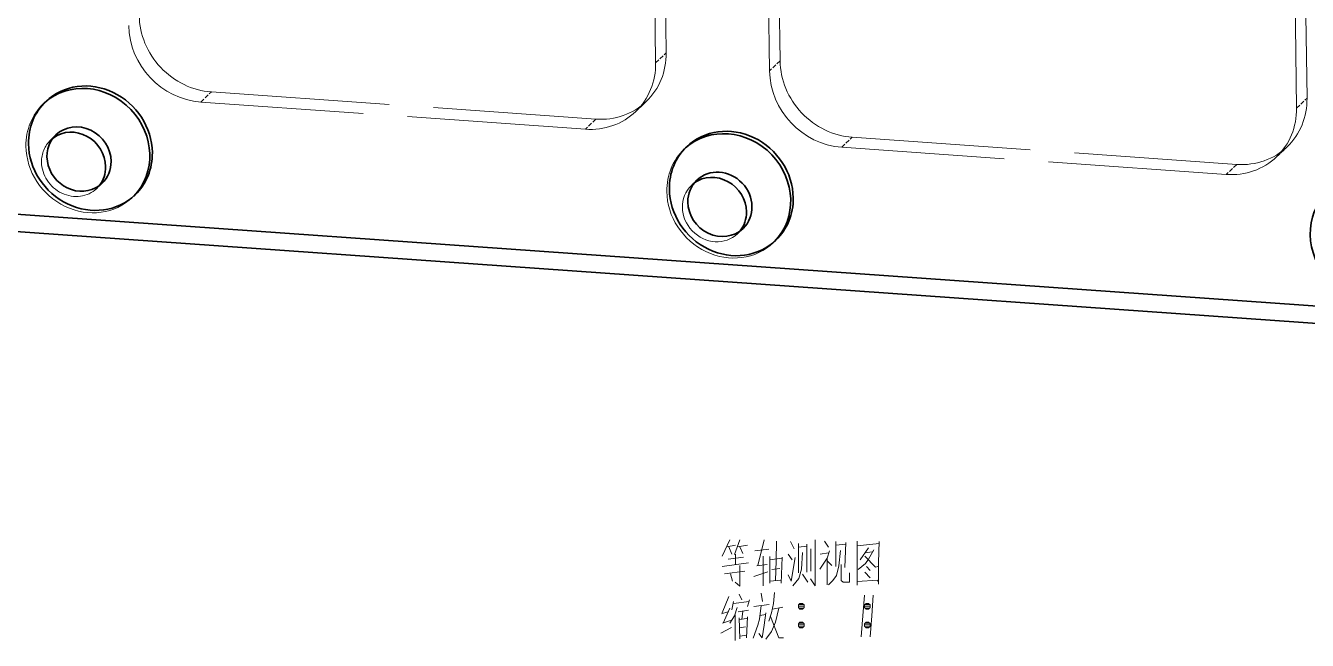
# Model space of a CAD drawing. Header units: millimetres. Extents: x -631 to 3210, y -446 to 2288.
# Drawn here: x -263.4 to -177.1, y -231.9 to -190.5 of the extents above; entities that cross this region are included whole.
import ezdxf

# ---------------------------------------------------------------- set-up
doc = ezdxf.new("R2010")
doc.units = ezdxf.units.MM
doc.linetypes.add('DASHED', pattern=[15, 12, -3])
doc.layers.get('0').update_dxf_attribs({"lineweight": 18})

msp = doc.modelspace()

# ---------------------------------------------------------------- linework, layer by layer
at = {"color": 7, "linetype": 'DASHED', "lineweight": 13}
for p, q in [((-222.914, -46.138), (-221.018, -193.044)), ((-213.346, -193.586), (-215.242, -46.68)), ((-179.761, -49.184), (-177.865, -196.09)), ((-220.31, -192.367), (-220.644, -166.442)), ((-250.934, -195.001), (-225.042, -196.829)), ((-225.751, -197.507), (-251.642, -195.679)), ((-207.781, -198.047), (-181.89, -199.875)), ((-182.598, -200.553), (-208.49, -198.725))]:
    msp.add_line(p, q, dxfattribs=at)
at = {"color": 7, "linetype": 'DASHED', "lineweight": 13, "ltscale": 0.464522}
for p, q in [((-212.878, -174.329), (-212.638, -192.908)), ((-177.157, -195.413), (-177.397, -176.833))]:
    msp.add_line(p, q, dxfattribs=at)
at = {"color": 7, "linetype": 'DASHED', "lineweight": 13, "ltscale": 0.024508}
for p, q in [((-221.018, -193.044), (-220.31, -192.367)), ((-212.638, -192.908), (-213.346, -193.586)), ((-251.642, -195.679), (-250.934, -195.001)), ((-222.356, -196.319), (-221.648, -195.641)), ((-177.865, -196.09), (-177.157, -195.413)), ((-225.042, -196.829), (-225.751, -197.507)), ((-179.203, -199.364), (-178.495, -198.687))]:
    msp.add_line(p, q, dxfattribs=at)
at = {"color": 7, "linetype": 'DASHED', "lineweight": 13, "ltscale": 0.005882}
for p, q in [((-262.255, -195.806), (-262.085, -195.644)), ((-219.102, -198.852), (-218.932, -198.689)), ((-256.24, -202.092), (-256.07, -201.929)), ((-213.088, -205.138), (-212.918, -204.975))]:
    msp.add_line(p, q, dxfattribs=at)
at = {"color": 7, "lineweight": 35}
for p, q in [((-356.828, -196.683), (-72.98, -216.719)), ((-359.879, -197.632), (-72.196, -217.939))]:
    msp.add_line(p, q, dxfattribs=at)
at = {"color": 7, "linetype": 'DASHED', "lineweight": 13, "ltscale": 0.012745}
for p, q in [((-261.766, -198.245), (-261.398, -197.893)), ((-258.655, -201.496), (-258.287, -201.144))]:
    msp.add_line(p, q, dxfattribs=at)
at = {"color": 7, "linetype": 'DASHED', "lineweight": 13, "ltscale": 0.024507}
for p, q in [((-208.49, -198.725), (-207.781, -198.047)), ((-181.89, -199.875), (-182.598, -200.553))]:
    msp.add_line(p, q, dxfattribs=at)
at = {"color": 7, "linetype": 'DASHED', "lineweight": 13, "ltscale": 0.012743}
for p, q in [((-218.614, -201.291), (-218.246, -200.939)), ((-215.503, -204.542), (-215.134, -204.19))]:
    msp.add_line(p, q, dxfattribs=at)
at = {"color": 7, "lineweight": 13}
for points in [[(-216.023, -225.149), (-216.548, -226.234)], [(-215.358, -225.149), (-215.708, -226.129)], [(-213.713, -225.149), (-214.133, -226.864)], [(-212.873, -225.219), (-212.908, -226.549), (-212.943, -227.879)], [(-211.928, -225.254), (-211.683, -225.744)], [(-210.283, -225.149), (-210.283, -226.689), (-210.283, -228.229)], [(-209.653, -225.219), (-209.373, -225.639)], [(-208.883, -225.254), (-208.883, -226.934)], [(-207.448, -225.219), (-207.448, -226.689), (-207.448, -228.194)], [(-207.448, -225.254), (-207.448, -226.654), (-207.448, -228.054)], [(-206.013, -228.019), (-206.013, -226.654), (-205.978, -225.254)], [(-216.233, -225.604), (-215.638, -225.499)], [(-215.883, -226.094), (-216.093, -225.604)], [(-215.638, -226.794), (-215.638, -226.094)], [(-215.498, -225.604), (-214.833, -225.499)], [(-215.358, -225.604), (-215.148, -226.059)], [(-214.343, -225.884), (-213.398, -225.779)], [(-212.103, -226.094), (-211.823, -226.479)], [(-211.403, -227.354), (-211.403, -225.394)], [(-211.403, -225.639), (-210.843, -225.569)], [(-211.123, -225.989), (-211.193, -227.109)], [(-210.843, -225.429), (-210.843, -227.319)], [(-210.563, -227.249), (-210.563, -225.744)], [(-209.303, -225.884), (-209.478, -226.374), (-209.968, -227.109)], [(-209.933, -226.094), (-209.373, -226.024)], [(-208.218, -225.429), (-208.883, -225.499)], [(-208.568, -225.849), (-208.673, -226.899)], [(-208.288, -227.004), (-208.218, -225.324)], [(-205.978, -225.394), (-207.448, -225.534)], [(-206.678, -225.674), (-207.238, -226.479)], [(-206.888, -226.024), (-206.433, -225.954)], [(-206.678, -226.444), (-206.328, -225.814)], [(-214.763, -226.689), (-216.548, -226.934)], [(-216.128, -226.444), (-215.113, -226.304)], [(-215.358, -226.864), (-215.358, -228.264)], [(-214.203, -226.899), (-213.503, -226.794)], [(-213.783, -226.234), (-213.783, -228.229)], [(-213.328, -228.054), (-213.328, -226.269)], [(-213.328, -226.479), (-212.523, -226.374)], [(-212.488, -226.304), (-212.558, -228.054)], [(-211.613, -226.339), (-211.893, -227.914)], [(-209.478, -226.374), (-209.478, -228.159)], [(-209.478, -226.549), (-209.163, -226.864)], [(-208.673, -226.899), (-208.848, -227.529)], [(-208.533, -227.879), (-208.533, -226.794)], [(-207.378, -227.144), (-206.888, -226.724)], [(-206.923, -226.234), (-206.223, -226.969)], [(-206.888, -226.724), (-206.678, -226.444)], [(-206.818, -226.934), (-206.573, -227.214)], [(-206.223, -226.969), (-206.048, -226.934)], [(-216.373, -227.424), (-215.008, -227.249)], [(-215.988, -227.424), (-215.848, -227.914)], [(-213.468, -227.284), (-214.413, -227.599)], [(-213.328, -227.914), (-212.558, -227.844)], [(-213.188, -227.144), (-212.663, -227.074)], [(-211.893, -227.914), (-212.103, -227.494)], [(-211.788, -228.229), (-211.368, -227.739)], [(-211.368, -227.739), (-211.193, -227.109)], [(-210.773, -227.984), (-211.123, -227.459)], [(-210.283, -228.229), (-210.598, -227.774)], [(-209.093, -227.879), (-208.848, -227.529)], [(-207.973, -227.354), (-207.973, -227.984)], [(-207.448, -227.949), (-206.083, -227.844)], [(-206.923, -227.319), (-206.573, -227.704)], [(-206.013, -228.124), (-206.013, -228.019), (-206.083, -227.844)], [(-215.358, -228.229), (-215.358, -228.264), (-215.673, -227.984)], [(-213.013, -228.684), (-213.083, -229.419)], [(-209.373, -228.159), (-209.093, -227.879)], [(-208.393, -227.984), (-208.533, -227.879)], [(-207.973, -227.984), (-208.393, -227.984)], [(-216.093, -228.964), (-216.548, -230.049)], [(-215.778, -229.279), (-215.883, -229.839)], [(-215.778, -229.419), (-214.728, -229.279)], [(-215.393, -228.789), (-215.218, -229.174)], [(-214.693, -229.174), (-214.833, -229.629)], [(-213.923, -229.559), (-214.028, -230.469), (-214.133, -230.889), (-214.448, -231.764)], [(-214.413, -229.629), (-213.363, -229.489)], [(-213.923, -228.719), (-213.818, -229.279)], [(-213.083, -229.419), (-213.223, -230.049)], [(-211.368, -229.489), (-211.053, -229.489)], [(-206.958, -228.859), (-207.063, -230.259), (-207.168, -231.659)], [(-206.923, -229.489), (-206.608, -229.489)], [(-206.363, -228.859), (-206.468, -230.259), (-206.573, -231.659)], [(-216.163, -229.979), (-216.583, -230.119)], [(-216.023, -229.734), (-216.478, -230.749)], [(-215.708, -230.259), (-216.023, -230.749)], [(-215.533, -229.699), (-215.708, -230.259)], [(-215.673, -230.189), (-215.673, -231.904)], [(-215.463, -229.979), (-214.763, -229.874)], [(-215.393, -230.399), (-215.358, -231.799)], [(-215.393, -230.504), (-214.868, -230.434)], [(-215.148, -229.944), (-215.218, -230.504)], [(-214.833, -230.329), (-214.903, -231.729)], [(-213.608, -230.049), (-213.713, -230.889), (-213.853, -231.729), (-214.063, -231.449)], [(-213.993, -230.224), (-213.608, -230.154)], [(-213.223, -230.049), (-213.398, -230.609)], [(-213.293, -230.294), (-212.733, -231.729)], [(-213.153, -229.804), (-212.453, -229.664)], [(-212.733, -229.734), (-212.943, -230.679)], [(-211.403, -229.594), (-211.018, -229.594)], [(-211.368, -229.734), (-211.053, -229.734)], [(-206.958, -229.594), (-206.573, -229.594)], [(-206.923, -229.734), (-206.608, -229.734)], [(-216.618, -231.414), (-215.918, -231.029)], [(-216.513, -230.749), (-215.988, -230.574)], [(-215.358, -231.064), (-214.973, -230.994)], [(-212.943, -230.679), (-213.223, -231.309)], [(-211.403, -230.854), (-211.018, -230.854)], [(-211.368, -230.749), (-211.053, -230.749)], [(-211.368, -230.994), (-211.053, -230.994)], [(-206.958, -230.854), (-206.573, -230.854)], [(-206.923, -230.749), (-206.608, -230.749)], [(-206.923, -230.994), (-206.608, -230.994)], [(-214.903, -231.554), (-215.323, -231.624)], [(-213.223, -231.309), (-213.608, -231.834)], [(-212.733, -231.729), (-212.418, -231.729)]]:
    msp.add_lwpolyline(points, dxfattribs=at)
for points in [[(-211.298, -229.804), (-211.123, -229.804), (-211.018, -229.699), (-211.018, -229.524), (-211.123, -229.419), (-211.298, -229.419), (-211.403, -229.524), (-211.403, -229.699)], [(-206.853, -229.804), (-206.678, -229.804), (-206.573, -229.699), (-206.573, -229.524), (-206.678, -229.419), (-206.853, -229.419), (-206.958, -229.524), (-206.958, -229.699)], [(-211.298, -231.064), (-211.123, -231.064), (-211.018, -230.959), (-211.018, -230.784), (-211.123, -230.679), (-211.298, -230.679), (-211.403, -230.784), (-211.403, -230.959)], [(-206.853, -231.064), (-206.678, -231.064), (-206.573, -230.959), (-206.573, -230.784), (-206.678, -230.679), (-206.853, -230.679), (-206.958, -230.784), (-206.958, -230.959)]]:
    msp.add_lwpolyline(points, close=True, dxfattribs=at)
at = {"color": 7, "linetype": 'DASHED', "lineweight": 13}
msp.add_arc((-260.449, -199.623), 1.906, 126.05685, 133.73658, dxfattribs=at)
for centre, major_axis, start_param, end_param in [((-250.996, -190.201), (3.457, -3.613), 3.920233, 5.49103), ((-251.704, -190.878), (-3.457, 3.613), 0.778641, 2.349437), ((-225.104, -192.028), (3.457, -3.613), 6.283174, 7.061826), ((-225.813, -192.706), (-3.457, 3.613), 3.141581, 3.920233), ((-207.843, -193.247), (3.457, -3.613), 3.920233, 5.49103), ((-208.552, -193.924), (-3.457, 3.613), 0.778641, 2.349437), ((-259.248, -198.949), (3.007, -3.143), 3.141628, 3.920233), ((-259.248, -198.949), (3.007, -3.143), 3.112222, 3.141628), ((-225.104, -192.028), (3.457, -3.613), 5.49103, 6.283174), ((-181.952, -195.074), (-3.457, 3.613), 3.141581, 3.920233), ((-225.813, -192.706), (-3.457, 3.613), 2.349437, 3.141581), ((-182.66, -195.752), (-3.457, 3.613), 3.141581, 3.920233), ((-260.211, -199.871), (1.556, -1.626), 3.141628, 3.920233), ((-259.248, -198.949), (3.007, -3.143), 3.920233, 6.283221), ((-216.095, -201.995), (3.007, -3.143), 3.141628, 3.920233), ((-216.095, -201.995), (3.007, -3.143), 3.112222, 3.141628), ((-182.66, -195.752), (-3.457, 3.613), 2.349437, 3.141581), ((-181.952, -195.074), (-3.457, 3.613), 2.349437, 3.141581), ((-260.211, -199.871), (-1.556, 1.626), 0.778641, 3.141628), ((-260.211, -199.871), (-1.556, 1.626), 3.141628, 3.264973), ((-216.095, -201.995), (3.007, -3.143), 3.920233, 6.283221), ((-217.058, -202.917), (-1.556, 1.626), 0.000036, 3.141628), ((-217.058, -202.917), (-1.556, 1.626), 6.159826, 6.283221), ((-259.248, -198.949), (3.007, -3.143), 0.000036, 0.029373), ((-217.058, -202.917), (-1.556, 1.626), 3.141628, 3.264973), ((-216.095, -201.995), (3.007, -3.143), 0.000036, 0.029373)]:
    msp.add_ellipse(centre, major_axis=major_axis, ratio=0.919913, start_param=start_param, end_param=end_param, dxfattribs=at)
at = {"color": 7, "lineweight": 35}
for centre, major_axis, start_param, end_param in [((-259.248, -198.949), (3.007, -3.143), 0.029373, 3.112222), ((-259.078, -198.786), (3.007, -3.143), 0.778641, 3.141628), ((-259.078, -198.786), (3.007, -3.143), 3.141628, 3.920233), ((-260.211, -199.871), (1.556, -1.626), 0.778641, 3.018233), ((-259.843, -199.518), (1.556, -1.626), 0.778641, 3.141628), ((-216.095, -201.995), (3.007, -3.143), 0.029373, 3.112222), ((-215.925, -201.832), (3.007, -3.143), 0.778641, 3.141628), ((-259.078, -198.786), (-3.007, 3.143), 0.778641, 3.141628), ((-259.843, -199.518), (1.556, -1.626), 3.141628, 6.283221), ((-259.078, -198.786), (-3.007, 3.143), 3.141628, 3.920233), ((-215.925, -201.832), (3.007, -3.143), 3.141628, 3.920233), ((-260.211, -199.871), (-1.556, 1.626), 3.264973, 3.920233), ((-259.843, -199.518), (1.556, -1.626), 0.000036, 0.778641), ((-216.69, -202.564), (1.556, -1.626), 0.000036, 3.141628), ((-216.69, -202.564), (1.556, -1.626), 3.141628, 3.920233), ((-217.058, -202.917), (-1.556, 1.626), 3.920233, 6.159826), ((-215.925, -201.832), (-3.007, 3.143), 0.778641, 3.141628), ((-172.773, -204.878), (-3.007, 3.143), 0.000036, 3.141628), ((-216.69, -202.564), (1.556, -1.626), 3.920233, 6.283221), ((-215.925, -201.832), (-3.007, 3.143), 3.141628, 3.920233), ((-217.058, -202.917), (-1.556, 1.626), 3.264973, 3.920233)]:
    msp.add_ellipse(centre, major_axis=major_axis, ratio=0.919913, start_param=start_param, end_param=end_param, dxfattribs=at)

doc.saveas('drawing.dxf')
